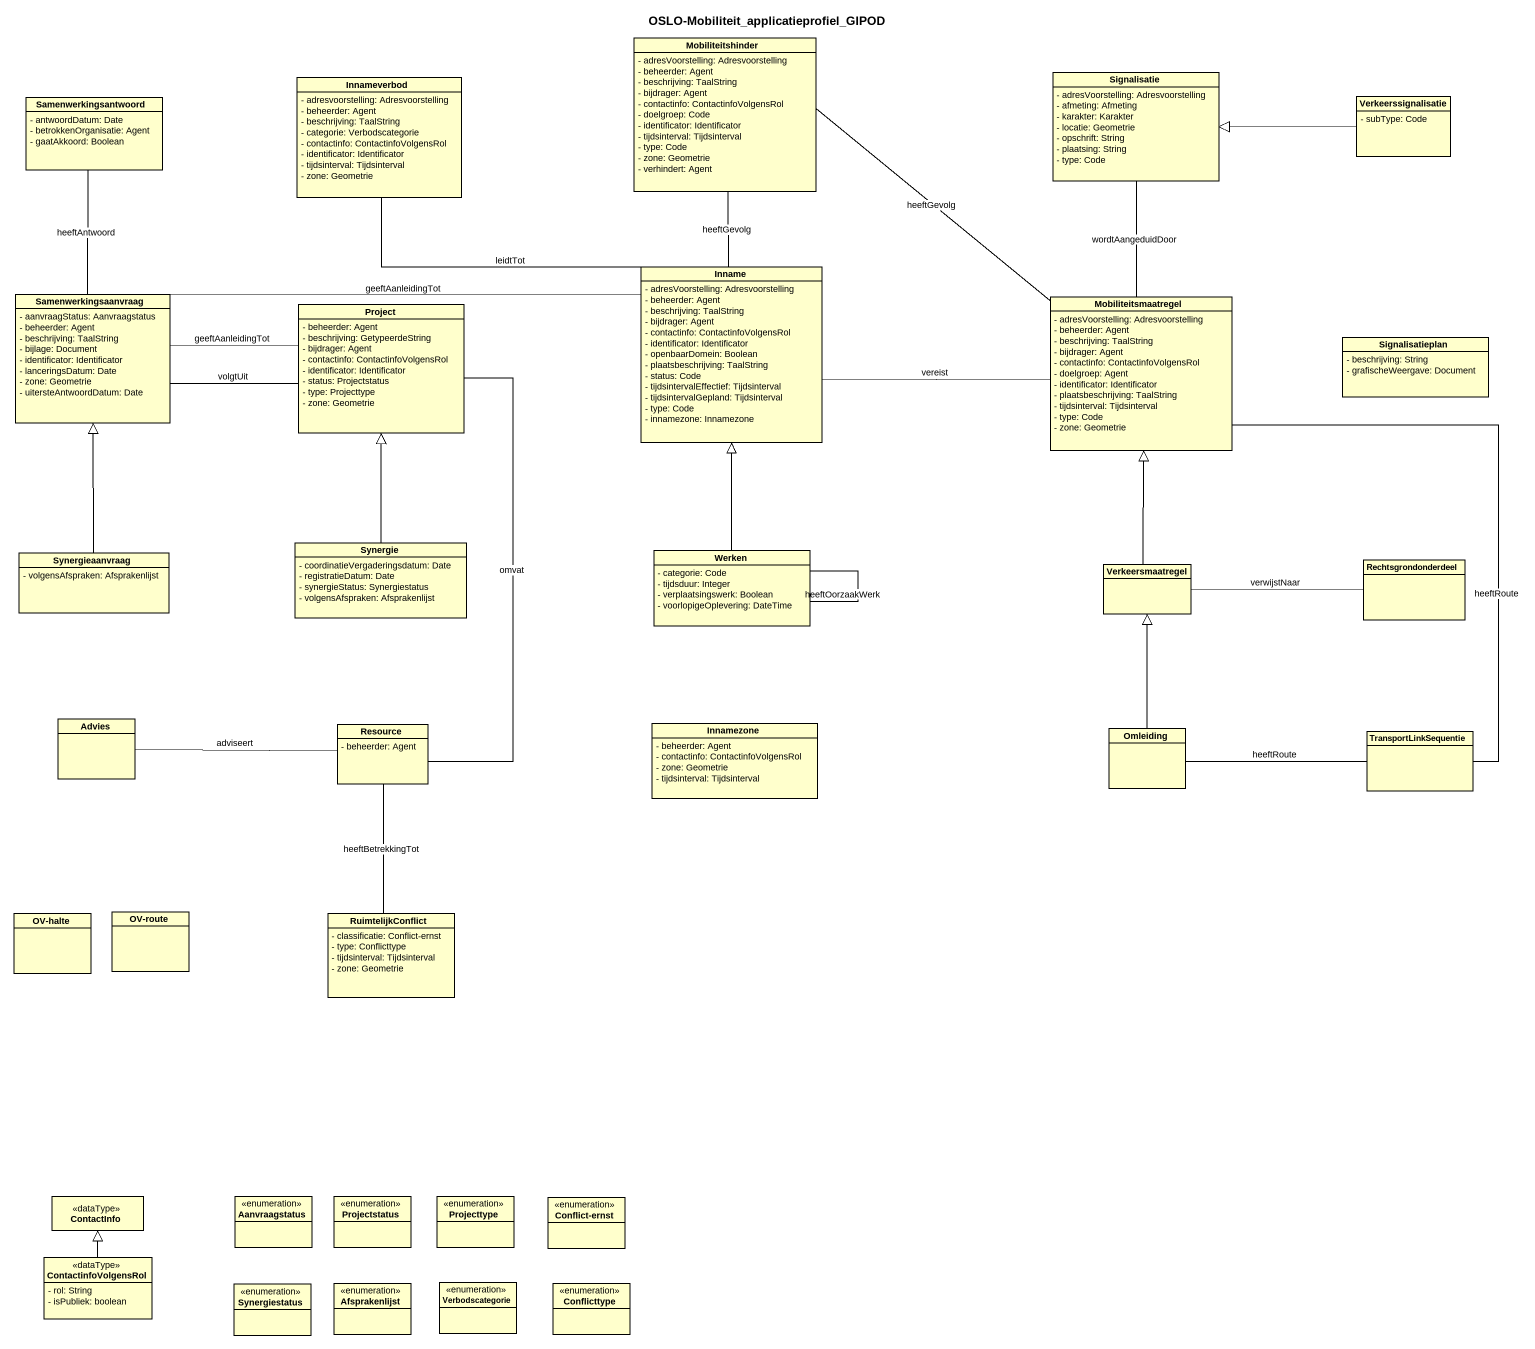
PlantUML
@startuml
title OSLO-Mobiliteit_applicatieprofiel_GIPOD
hide circle
hide empty members
skinparam classAttributeIconSize 0
class Mobiliteitshinder {
  - adresVoorstelling: Adresvoorstelling
  - beheerder: Agent
  - beschrijving: TaalString
  - bijdrager: Agent
  - contactinfo: ContactinfoVolgensRol
  - doelgroep: Code
  - identificator: Identificator
  - tijdsinterval: Tijdsinterval
  - type: Code
  - zone: Geometrie
  - verhindert: Agent
}
class Innameverbod {
  - adresvoorstelling: Adresvoorstelling
  - beheerder: Agent
  - beschrijving: TaalString
  - categorie: Verbodscategorie
  - contactinfo: ContactinfoVolgensRol
  - identificator: Identificator
  - tijdsinterval: Tijdsinterval
  - zone: Geometrie
}
class Signalisatie {
  - adresVoorstelling: Adresvoorstelling
  - afmeting: Afmeting
  - karakter: Karakter
  - locatie: Geometrie
  - opschrift: String
  - plaatsing: String
  - type: Code
}
class Samenwerkingsantwoord {
  - antwoordDatum: Date
  - betrokkenOrganisatie: Agent
  - gaatAkkoord: Boolean
}
class Verkeerssignalisatie {
  - subType: Code
}
class Inname {
  - adresVoorstelling: Adresvoorstelling
  - beheerder: Agent
  - beschrijving: TaalString
  - bijdrager: Agent
  - contactinfo: ContactinfoVolgensRol
  - identificator: Identificator
  - openbaarDomein: Boolean
  - plaatsbeschrijving: TaalString
  - status: Code
  - tijdsintervalEffectief: Tijdsinterval
  - tijdsintervalGepland: Tijdsinterval
  - type: Code
  - innamezone: Innamezone
}
class Samenwerkingsaanvraag {
  - aanvraagStatus: Aanvraagstatus
  - beheerder: Agent
  - beschrijving: TaalString
  - bijlage: Document
  - identificator: Identificator
  - lanceringsDatum: Date
  - zone: Geometrie
  - uitersteAntwoordDatum: Date
}
class Project {
  - beheerder: Agent
  - beschrijving: GetypeerdeString
  - bijdrager: Agent
  - contactinfo: ContactinfoVolgensRol
  - identificator: Identificator
  - status: Projectstatus
  - type: Projecttype
  - zone: Geometrie
}
class Mobiliteitsmaatregel {
  - adresVoorstelling: Adresvoorstelling
  - beheerder: Agent
  - beschrijving: TaalString
  - bijdrager: Agent
  - contactinfo: ContactinfoVolgensRol
  - doelgroep: Agent
  - identificator: Identificator
  - plaatsbeschrijving: TaalString
  - tijdsinterval: Tijdsinterval
  - type: Code
  - zone: Geometrie
}
class Signalisatieplan {
  - beschrijving: String
  - grafischeWeergave: Document
}
class Synergie {
  - coordinatieVergaderingsdatum: Date
  - registratieDatum: Date
  - synergieStatus: Synergiestatus
  - volgensAfspraken: Afsprakenlijst
}
class Synergieaanvraag {
  - volgensAfspraken: Afsprakenlijst
}
class Werken {
  - categorie: Code
  - tijdsduur: Integer
  - verplaatsingswerk: Boolean
  - voorlopigeOplevering: DateTime
}
class Verkeersmaatregel
class Rechtsgrondonderdeel
class Advies
class Resource {
  - beheerder: Agent
}
class Innamezone {
  - beheerder: Agent
  - contactinfo: ContactinfoVolgensRol
  - zone: Geometrie
  - tijdsinterval: Tijdsinterval
}
class Omleiding
class TransportLinkSequentie
class "OV-halte" as OV_halte
class "OV-route" as OV_route
class RuimtelijkConflict {
  - classificatie: Conflict-ernst
  - type: Conflicttype
  - tijdsinterval: Tijdsinterval
  - zone: Geometrie
}
class ContactInfo <<dataType>>
enum Aanvraagstatus
enum Projectstatus
enum Projecttype
enum "Conflict-ernst" as Conflict_ernst
class ContactinfoVolgensRol <<dataType>> {
  - rol: String
  - isPubliek: boolean
}
enum Synergiestatus
enum Afsprakenlijst
enum Verbodscategorie
enum Conflicttype
Verkeerssignalisatie -left-|> Signalisatie
Inname -up- Mobiliteitshinder : heeftGevolg
Inname -up- Innameverbod : leidtTot
Inname -left- Samenwerkingsaanvraag : geeftAanleidingTot
Inname -right- Mobiliteitsmaatregel : vereist
Samenwerkingsaanvraag -up- Samenwerkingsantwoord : heeftAntwoord
Project -left- Samenwerkingsaanvraag : geeftAanleidingTot
Project -left- Samenwerkingsaanvraag : volgtUit
Project -- Resource : omvat
Mobiliteitsmaatregel -up- Mobiliteitshinder : heeftGevolg
Mobiliteitsmaatregel -up- Signalisatie : wordtAangeduidDoor
Mobiliteitsmaatregel -- TransportLinkSequentie : heeftRoute
Synergie -up-|> Project
Synergieaanvraag -up-|> Samenwerkingsaanvraag
Werken -up-|> Inname
Werken -- Werken : heeftOorzaakWerk
Verkeersmaatregel -up-|> Mobiliteitsmaatregel
Verkeersmaatregel -right- Rechtsgrondonderdeel : verwijstNaar
Advies -right- Resource : adviseert
Omleiding -up-|> Verkeersmaatregel
Omleiding -right- TransportLinkSequentie : heeftRoute
RuimtelijkConflict -up- Resource : heeftBetrekkingTot
ContactinfoVolgensRol -up-|> ContactInfo
@enduml
